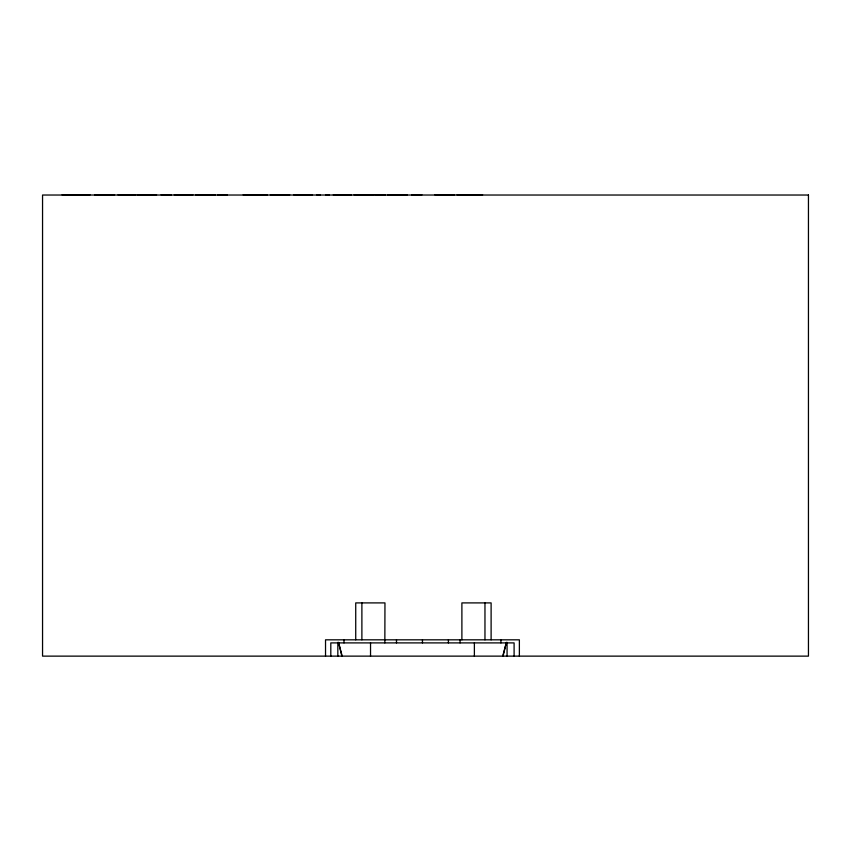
<?xml version="1.0" encoding="UTF-8"?>
<svg xmlns="http://www.w3.org/2000/svg" width="851" height="851" viewBox="0 0 851 851"><rect width="100%" height="100%" fill="white"/><g stroke="black" fill="none" stroke-linecap="round" stroke-linejoin="round"><path stroke-width="1.28" d="M502.707 656.132L506.409 642.345L503.069 656.132M62.091 194.868L90.004 194.868M94.535 194.868L114.619 194.868M118.034 194.868L135.628 194.868M137.213 194.868L156.605 194.868M161.084 194.868L171.413 194.868M174.232 194.868L192.922 194.868M195.634 194.868L215.42 194.868M217.505 194.868L227.377 194.868M243.173 194.868L267.363 194.868M270.352 194.868L289.734 194.868M293.84 194.868L312.53 194.868M316.795 194.868L320.37 194.868M325.72 194.868L329.348 194.868M333.294 194.868L351.463 194.868M354.048 194.868L374.121 194.868M375.451 194.868L385.322 194.868M387.45 194.868L407.235 194.868M411.576 194.868L421.905 194.868M434.925 194.868L454.551 194.868M457.061 194.868L482.634 194.868M342.198 656.132L338.507 642.345L341.847 656.132M519.376 656.132L519.376 639.824L325.529 639.824L325.529 656.132M514.1 656.132L514.1 642.899L330.805 642.899L330.805 656.132M507.068 642.367L507.068 656.132M500.92 639.824L500.92 642.899M491.112 639.824L491.112 602.902L461.891 602.902L461.891 639.824M484.964 602.902L484.964 639.824M474.379 642.899L474.379 656.132M460.072 639.824L460.072 642.899M448.413 639.824L448.413 642.899M422.458 639.824L422.458 642.899M396.492 639.824L396.492 642.899M384.843 642.899L384.96 602.902L355.729 602.902L355.729 639.824M370.536 642.899L370.536 656.132M361.888 602.902L361.888 639.824M343.995 639.824L343.995 642.899M337.836 642.367L337.836 656.132M808.45 195.028L42.55 195.028L42.55 656.132L808.45 656.132L808.45 195.028"/></g></svg>
